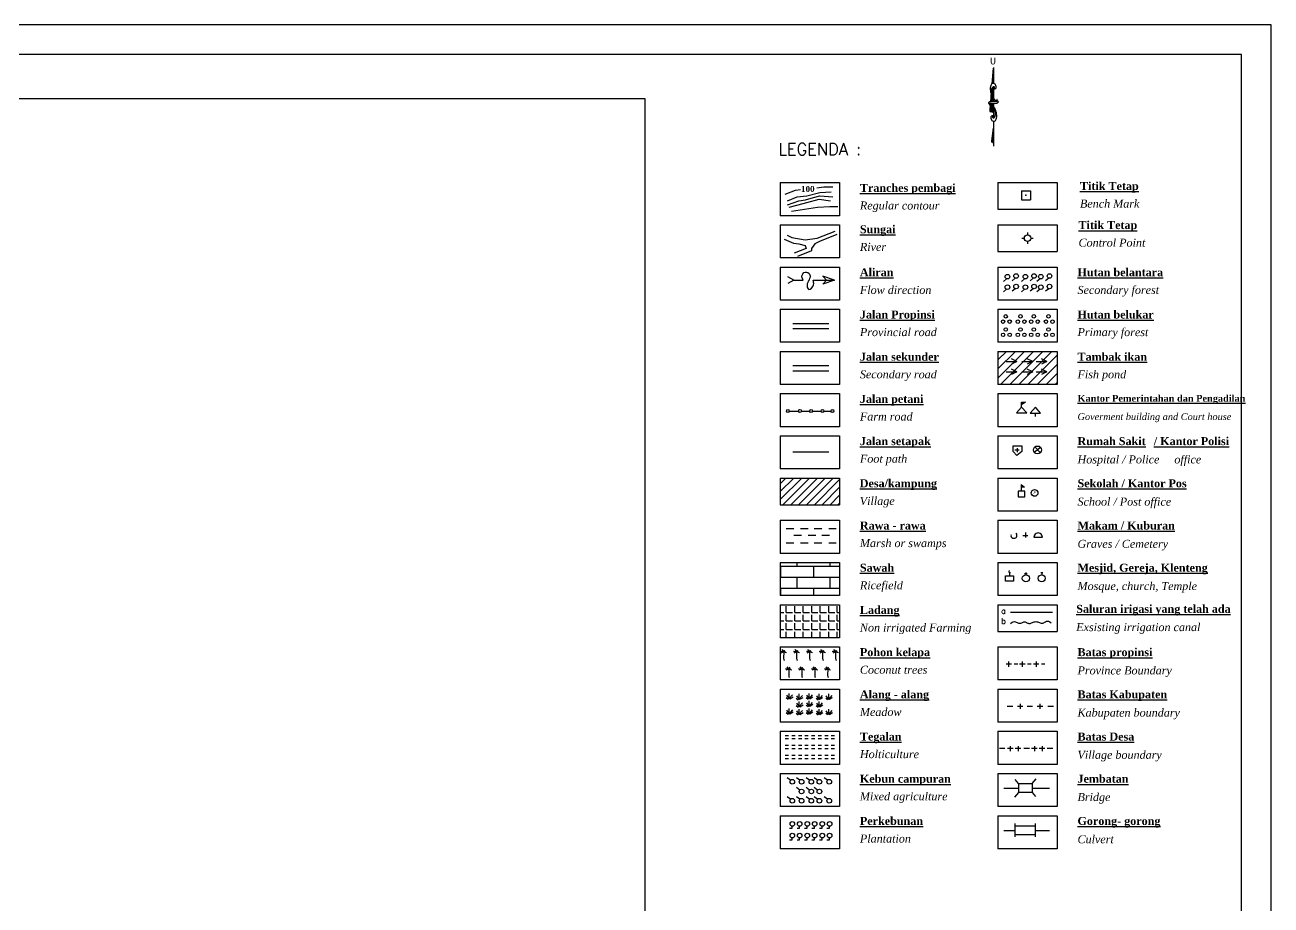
# Model space of a CAD drawing. Header units: metres. Extents: x 511708 to 512549, y 196282 to 196876.
# Drawn here: x 512128.1 to 512548.6, y 196579.3 to 196876.3 of the extents above; entities that cross this region are included whole.
import ezdxf
from ezdxf.enums import TextEntityAlignment as Align

# ---------------------------------------------------------------- set-up
doc = ezdxf.new("R2010")
doc.units = ezdxf.units.M
doc.header["$MEASUREMENT"] = 0
doc.header["$PDSIZE"] = 0.1
doc.linetypes.add('DASHDOT', pattern=[1, 0.5, -0.25, 0, -0.25])
doc.linetypes.add('DASHED2', pattern=[0.375, 0.25, -0.125])
doc.layers.get('0').update_dxf_attribs({"linetype": 'CONTINUOUS'})
doc.layers.add('KOP', color=7, linetype='CONTINUOUS')
doc.layers.add('legenda', color=7, linetype='CONTINUOUS')
doc.styles.get("Standard").update_dxf_attribs({"font": 'Simplex.shx'})

msp = doc.modelspace()

# ---------------------------------------------------------------- hatches: boundary and pattern name
at = {"layer": 'KOP', "linetype": 'Continuous'}
h = msp.add_hatch(dxfattribs=at)
h.set_pattern_fill('ANSI31', color=73, scale=15, style=0)
h.set_pattern_definition([(45, (561722.9077, 206376.7448), (-1.325825215, 1.325825215), [])])
h.paths.add_polyline_path([(512403.04, 196714.39), (512403.04, 196723.39), (512383.04, 196723.39), (512383.04, 196714.39)])
at = {"layer": 'legenda', "ltscale": 30}
h = msp.add_hatch(dxfattribs=at)
h.set_pattern_fill('LINE', color=2, scale=0.684642, angle=45, style=0)
h.set_pattern_definition([(45, (500553.5695, 182570.1588), (-1.5370659, 1.5370659), [])])
h.paths.add_polyline_path([(512456.46, 196766.12), (512456.46, 196754.96), (512476.46, 196754.96), (512476.46, 196766.12)])
for points in [[(512464.47, 196749.04), (512464.47, 196748.1), (512465.81, 196749.04)], [(512465.39, 196720.31), (512464.26, 196721.18), (512464.26, 196720.26)]]:
    msp.add_hatch(color=3, dxfattribs=at).paths.add_polyline_path(points)
h = msp.add_hatch(color=3, dxfattribs=at)
h.paths.add_polyline_path([(512385.07, 196746.02, 1), (512386.07, 196746.02, 1)])
h.paths.add_polyline_path([(512390.17, 196746.02, 1), (512389.17, 196746.02, 1)])
h.paths.add_polyline_path([(512393.91, 196746.02, 1), (512392.91, 196746.02, 1)])
h.paths.add_polyline_path([(512396.77, 196746.02, 1), (512397.77, 196746.02, 1)])
h.paths.add_polyline_path([(512400.13, 196746.02, 1), (512401.12, 196746.02, 1)])
h = msp.add_hatch(dxfattribs=at)
h.set_pattern_fill('AR-BRSTD', color=2, scale=0.054771, style=0)
h.set_pattern_definition([(0, (500480.145, 182357.0412), (0, 3.7103124), []), (90, (500480.145, 182357.041), (-5.564773, 3.7103124), [3.7103124, -3.7103124])])
h.paths.add_polyline_path([(512403.04, 196683.75), (512403.04, 196694.91), (512383.04, 196694.91), (512383.04, 196683.75)])
h = msp.add_hatch(dxfattribs=at)
h.set_pattern_fill('ANGLE', color=2, scale=0.410785, style=0)
h.set_pattern_definition([(0, (500480.145, 182357.1955), (0, 2.86933606), [2.08678986, -0.7825462]), (90, (500480.145, 182357.1955), (-2.86933606, 2e-16), [2.08678986, -0.7825462])])
h.paths.add_polyline_path([(512383.04, 196680.67), (512383.04, 196669.51), (512403.04, 196669.51), (512403.04, 196680.67)])

# ---------------------------------------------------------------- linework, layer by layer
at = {"color": 2}
for p, q in [((512384.69, 196636.57), (512385.8, 196636.57)), ((512384.69, 196635.46), (512385.8, 196635.46)), ((512386.91, 196636.57), (512388.02, 196636.57)), ((512386.91, 196635.46), (512388.02, 196635.46)), ((512389.13, 196636.57), (512390.24, 196636.57)), ((512389.13, 196635.46), (512390.24, 196635.46)), ((512391.36, 196636.57), (512392.47, 196636.57)), ((512391.36, 196635.46), (512392.47, 196635.46)), ((512393.58, 196636.57), (512394.69, 196636.57)), ((512393.58, 196635.46), (512394.69, 196635.46)), ((512395.8, 196636.57), (512396.91, 196636.57)), ((512395.8, 196635.46), (512396.91, 196635.46)), ((512398.02, 196636.57), (512399.13, 196636.57)), ((512398.02, 196635.46), (512399.13, 196635.46)), ((512400.25, 196636.57), (512401.36, 196636.57)), ((512400.25, 196635.46), (512401.36, 196635.46)), ((512384.69, 196633.23), (512385.8, 196633.23)), ((512384.69, 196632.12), (512385.8, 196632.12)), ((512386.91, 196633.23), (512388.02, 196633.23)), ((512386.91, 196632.12), (512388.02, 196632.12)), ((512389.13, 196633.23), (512390.24, 196633.23)), ((512389.13, 196632.12), (512390.24, 196632.12)), ((512391.36, 196633.23), (512392.47, 196633.23)), ((512391.36, 196632.12), (512392.47, 196632.12)), ((512393.58, 196633.23), (512394.69, 196633.23)), ((512393.58, 196632.12), (512394.69, 196632.12)), ((512395.8, 196633.23), (512396.91, 196633.23)), ((512395.8, 196632.12), (512396.91, 196632.12)), ((512398.02, 196633.23), (512399.13, 196633.23)), ((512398.02, 196632.12), (512399.13, 196632.12)), ((512400.25, 196633.23), (512401.36, 196633.23)), ((512400.25, 196632.12), (512401.36, 196632.12)), ((512384.69, 196629.9), (512385.8, 196629.9)), ((512384.69, 196628.79), (512385.8, 196628.79)), ((512386.91, 196629.9), (512388.02, 196629.9)), ((512386.91, 196628.79), (512388.02, 196628.79)), ((512389.13, 196629.9), (512390.24, 196629.9)), ((512389.13, 196628.79), (512390.24, 196628.79)), ((512391.36, 196629.9), (512392.47, 196629.9)), ((512391.36, 196628.79), (512392.47, 196628.79)), ((512393.58, 196629.9), (512394.69, 196629.9)), ((512393.58, 196628.79), (512394.69, 196628.79)), ((512395.8, 196629.9), (512396.91, 196629.9)), ((512395.8, 196628.79), (512396.91, 196628.79)), ((512398.02, 196629.9), (512399.13, 196629.9)), ((512398.02, 196628.79), (512399.13, 196628.79)), ((512400.25, 196629.9), (512401.36, 196629.9)), ((512400.25, 196628.79), (512401.36, 196628.79))]:
    msp.add_line(p, q, dxfattribs=at)
at = {"layer": 'KOP', "color": 3}
for p, q in [((512454.94, 196861.96), (512454.51, 196856.5)), ((512454.94, 196861.96), (512454.94, 196856.58)), ((512454.36, 196854.57), (512454.33, 196854.2)), ((512454.94, 196855.44), (512454.94, 196850.43)), ((512453.99, 196849.85), (512453.78, 196847.04)), ((512454.19, 196852.44), (512454.04, 196850.37)), ((512454.23, 196852.87), (512454.19, 196852.44)), ((512454.94, 196849.87), (512454.94, 196849.8)), ((512454.94, 196849.8), (512454.94, 196848.86)), ((512454.94, 196848.76), (512454.94, 196848.44)), ((512454.94, 196848.44), (512454.94, 196846.63)), ((512454.94, 196846.63), (512454.94, 196844.91)), ((512454.94, 196841.66), (512454.36, 196836.69)), ((512454.93, 196843.79), (512454.94, 196841.66)), ((512454.94, 196841.66), (512454.94, 196836.27)), ((512454.94, 196836.27), (512454.94, 196835.44))]:
    msp.add_line(p, q, dxfattribs=at)
at = {"layer": 'KOP', "color": 1}
for p, q in [((512454.92, 196856.57), (512454.92, 196861.69)), ((512454.6, 196856.52), (512454.6, 196857.7)), ((512454.66, 196856.53), (512454.66, 196858.37)), ((512454.71, 196856.54), (512454.71, 196859.03)), ((512454.76, 196856.55), (512454.76, 196859.7)), ((512454.81, 196856.56), (512454.81, 196860.36)), ((512454.86, 196856.57), (512454.86, 196861.03)), ((512454.35, 196853.78), (512454.35, 196853.92)), ((512454.4, 196853.33), (512454.4, 196854.61)), ((512454.45, 196853.06), (512454.45, 196854.8)), ((512454.5, 196852.86), (512454.5, 196854.96)), ((512454.55, 196856.51), (512454.55, 196857.03)), ((512454.55, 196852.71), (512454.55, 196855.05)), ((512454.6, 196852.57), (512454.6, 196855.14)), ((512454.66, 196852.43), (512454.66, 196855.22)), ((512454.71, 196852.29), (512454.71, 196855.28)), ((512454.76, 196852.15), (512454.76, 196855.32)), ((512454.81, 196852.04), (512454.81, 196855.35)), ((512454.86, 196851.92), (512454.86, 196855.39)), ((512454.92, 196851.8), (512454.92, 196855.42)), ((512453.93, 196847.05), (512453.93, 196849.04)), ((512453.98, 196847.06), (512453.98, 196849.71)), ((512454.03, 196847.06), (512454.03, 196849.85)), ((512454.09, 196850.39), (512454.09, 196851.03)), ((512454.09, 196847.06), (512454.09, 196849.85)), ((512454.14, 196850.39), (512454.14, 196851.7)), ((512454.14, 196847.06), (512454.14, 196849.86)), ((512454.19, 196850.4), (512454.19, 196852.38)), ((512454.19, 196847.05), (512454.19, 196849.86)), ((512454.24, 196850.4), (512454.24, 196852.83)), ((512454.24, 196847.04), (512454.24, 196849.86)), ((512454.29, 196850.4), (512454.29, 196852.7)), ((512454.29, 196847.04), (512454.29, 196849.87)), ((512454.35, 196850.4), (512454.35, 196852.57)), ((512454.35, 196847.03), (512454.35, 196849.87)), ((512454.4, 196850.4), (512454.4, 196852.43)), ((512454.4, 196847.01), (512454.4, 196849.87)), ((512454.45, 196850.41), (512454.45, 196852.34)), ((512454.45, 196846.99), (512454.45, 196849.88)), ((512454.5, 196850.41), (512454.5, 196852.26)), ((512454.5, 196846.98), (512454.5, 196849.88)), ((512454.55, 196850.41), (512454.55, 196852.17)), ((512454.55, 196846.95), (512454.55, 196849.88)), ((512454.6, 196850.41), (512454.6, 196852.09)), ((512454.6, 196846.92), (512454.6, 196849.88)), ((512454.66, 196850.41), (512454.66, 196852)), ((512454.66, 196846.89), (512454.66, 196849.88)), ((512454.71, 196850.42), (512454.71, 196851.91)), ((512454.71, 196846.85), (512454.71, 196849.88)), ((512454.76, 196850.42), (512454.76, 196851.84)), ((512454.76, 196849.05), (512454.76, 196849.88)), ((512454.76, 196846.81), (512454.76, 196849.04)), ((512454.81, 196850.42), (512454.81, 196851.77)), ((512454.81, 196849), (512454.81, 196849.88)), ((512454.81, 196846.77), (512454.81, 196848.96)), ((512454.86, 196850.42), (512454.86, 196851.7)), ((512454.86, 196848.94), (512454.86, 196849.87)), ((512454.86, 196846.71), (512454.86, 196848.88)), ((512454.92, 196850.42), (512454.92, 196851.64)), ((512454.92, 196848.88), (512454.92, 196849.87)), ((512454.92, 196846.65), (512454.92, 196848.8)), ((512453.78, 196847.05), (512453.78, 196847.05)), ((512453.83, 196847.05), (512453.83, 196847.71)), ((512453.88, 196847.05), (512453.88, 196848.38)), ((512454.81, 196836.58), (512454.81, 196840.6)), ((512454.86, 196836.51), (512454.86, 196841.04)), ((512454.92, 196836.4), (512454.92, 196841.48)), ((512454.4, 196836.7), (512454.4, 196837.04)), ((512454.45, 196836.71), (512454.45, 196837.49)), ((512454.5, 196836.71), (512454.5, 196837.93)), ((512454.55, 196836.71), (512454.55, 196838.38)), ((512454.6, 196836.7), (512454.6, 196838.82)), ((512454.66, 196836.68), (512454.66, 196839.26)), ((512454.71, 196836.66), (512454.71, 196839.71)), ((512454.76, 196836.62), (512454.76, 196840.15))]:
    msp.add_line(p, q, dxfattribs=at)
at = {"layer": 'KOP', "color": 73, "linetype": 'Continuous'}
for p, q in [((512456.46, 196823.08), (512456.46, 196814.08)), ((512456.46, 196823.08), (512476.46, 196823.08)), ((512476.46, 196823.08), (512476.46, 196814.08)), ((512456.46, 196814.08), (512476.46, 196814.08)), ((512456.46, 196808.84), (512456.46, 196799.84)), ((512456.46, 196808.84), (512476.46, 196808.84)), ((512476.46, 196808.84), (512476.46, 196799.84)), ((512464.52, 196804.34), (512465.38, 196804.34)), ((512466.46, 196806.25), (512466.46, 196805.42)), ((512466.46, 196803.26), (512466.46, 196802.4)), ((512467.54, 196804.34), (512468.37, 196804.34)), ((512456.46, 196799.84), (512476.46, 196799.84)), ((512383.04, 196723.39), (512383.04, 196714.39)), ((512383.04, 196723.39), (512403.04, 196723.39)), ((512403.04, 196723.39), (512403.04, 196714.39)), ((512383.04, 196714.39), (512403.04, 196714.39)), ((512456.46, 196680.67), (512456.46, 196671.67)), ((512456.46, 196680.67), (512476.46, 196680.67)), ((512476.46, 196680.67), (512476.46, 196671.67)), ((512460.71, 196678.18), (512474.93, 196678.18)), ((512456.46, 196671.67), (512476.46, 196671.67))]:
    msp.add_line(p, q, dxfattribs=at)
at = {"layer": 'KOP', "color": 3, "linetype": 'Continuous'}
msp.add_line((512383.04, 196808.84), (512403.04, 196808.84), dxfattribs=at)
at = {"layer": 'KOP', "color": 77, "linetype": 'Continuous'}
for p, q in [((512387.58, 196790.17), (512385.57, 196791.31)), ((512387.58, 196790.17), (512385.57, 196789.04)), ((512387.58, 196790.17), (512390.78, 196790.17)), ((512394.12, 196790.17), (512401.3, 196790.17))]:
    msp.add_line(p, q, dxfattribs=at)
at = {"layer": 'KOP', "color": 71}
msp.add_lwpolyline([(511707.64, 196282.3), (512548.64, 196282.3), (512548.64, 196876.3), (511707.64, 196876.3)], close=True, dxfattribs=at)
at = {"layer": 'KOP', "color": 76}
msp.add_lwpolyline([(511757.64, 196292.3), (512538.64, 196292.3), (512538.64, 196866.3), (511757.64, 196866.3)], close=True, dxfattribs=at)
at = {"layer": 'KOP', "color": 3}
for points in [[(512454.71, 196854.94, 0.077736), (512454.9, 196854.79, 0.07962), (512455.12, 196854.71, 0.096266), (512455.43, 196854.7, 0.100752), (512455.7, 196854.81, 0.224486), (512455.89, 196855.12, 0.11255), (512455.81, 196855.81, 0.100563), (512455.51, 196856.31, 0.134878), (512455.14, 196856.54, 0.132719), (512454.66, 196856.55, 0.155229), (512454.3, 196856.34, 0.101616), (512454.04, 196855.88, 0.067278), (512453.9, 196855.1, 0.034332), (512453.93, 196854.06, 0.050354), (512454.06, 196853.36, 0.032541), (512454.39, 196852.48, 0.044988), (512454.72, 196851.88, 0.025546), (512454.95, 196851.59, 0.017117), (512455.32, 196851.18, 0.06565), (512455.62, 196850.94, 0.042468), (512456.16, 196850.68)], [(512455.12, 196854.71, 0.076919), (512455.23, 196854.84, 0.080527), (512455.28, 196854.99, 0.088695), (512455.29, 196855.23, 0.141897), (512455.22, 196855.37, 0.152973), (512455.1, 196855.44, 0.126446), (512454.92, 196855.44, 0.120122), (512454.75, 196855.34, 0.080483), (512454.56, 196855.11, 0.067361), (512454.39, 196854.67, 0.059891), (512454.33, 196854.15, 0.028199), (512454.37, 196853.46, 0.039094), (512454.47, 196852.98, 0.016831), (512454.57, 196852.66, 0.008651), (512454.79, 196852.05, 0.03625), (512454.94, 196851.74, 0.021578), (512455.25, 196851.26)], [(512454.94, 196850.43, 0.004821), (512454.71, 196850.42, 0.00885), (512454.58, 196850.42, 0.005772), (512454.1, 196850.39, 0.010588), (512453.84, 196850.37, 0.071206), (512453.62, 196850.31, 0.064975), (512453.41, 196850.19, 0.103615), (512453.3, 196850.05, 0.157116), (512453.27, 196849.94, 0.084448), (512453.31, 196849.81, 0.119022), (512453.37, 196849.74), (512453.61, 196849.57), (512453.74, 196849.47)], [(512453.63, 196849.15, 0.155222), (512453.76, 196849.22, 0.230745), (512453.79, 196849.32, 0.039788), (512453.77, 196849.4, 0.040789), (512453.74, 196849.48, 0.05365), (512453.7, 196849.54, -0.067543), (512453.66, 196849.6, -0.159888), (512453.64, 196849.71, -0.204389), (512453.69, 196849.79, -0.067398), (512453.77, 196849.83, -0.052215), (512453.87, 196849.85, -0.013577), (512454.06, 196849.86, -0.005027), (512454.56, 196849.88, -0.010776), (512454.69, 196849.88, -0.005653), (512454.94, 196849.88)], [(512455.26, 196845.41, 0.077736), (512455.07, 196845.56, 0.07962), (512454.85, 196845.65, 0.096266), (512454.54, 196845.65, 0.100752), (512454.27, 196845.54, 0.224486), (512454.08, 196845.24, 0.11255), (512454.16, 196844.55, 0.100563), (512454.46, 196844.05, 0.134878), (512454.83, 196843.82, 0.132719), (512455.31, 196843.8, 0.155229), (512455.66, 196844.02, 0.101616), (512455.92, 196844.47, 0.067278), (512456.07, 196845.25, 0.034332), (512456.04, 196846.3, 0.050354), (512455.91, 196847, 0.032541), (512455.58, 196847.88, 0.044988), (512455.24, 196848.47, 0.025546), (512455.02, 196848.77, 0.017117), (512454.64, 196849.17, 0.06565), (512454.34, 196849.41, 0.042468), (512453.81, 196849.67)], [(512454.84, 196845.65, 0.076919), (512454.74, 196845.52, 0.080527), (512454.68, 196845.37, 0.088695), (512454.68, 196845.13, 0.141897), (512454.75, 196844.99, 0.152973), (512454.87, 196844.91, 0.126446), (512455.05, 196844.92, 0.120122), (512455.22, 196845.01, 0.080483), (512455.4, 196845.25, 0.067361), (512455.57, 196845.68, 0.059891), (512455.64, 196846.21, 0.028199), (512455.6, 196846.89, 0.039094), (512455.5, 196847.38, 0.016831), (512455.4, 196847.7, 0.008651), (512455.17, 196848.3, 0.03625), (512455.03, 196848.61, 0.021578), (512454.72, 196849.09)], [(512456.25, 196851.15, 0.155222), (512456.13, 196851.08, 0.230745), (512456.1, 196850.99, 0.039788), (512456.12, 196850.9, 0.040789), (512456.15, 196850.82, 0.05365), (512456.19, 196850.76, -0.067543), (512456.23, 196850.7, -0.159888), (512456.25, 196850.59, -0.204389), (512456.2, 196850.51, -0.067398), (512456.12, 196850.48, -0.052215), (512456.02, 196850.46, -0.013577), (512455.83, 196850.44, -0.005027), (512455.33, 196850.42, -0.010776), (512455.2, 196850.42, -0.005653), (512454.94, 196850.43)], [(512454.94, 196849.88, 0.004821), (512455.18, 196849.88, 0.00885), (512455.31, 196849.88, 0.005772), (512455.79, 196849.91, 0.010588), (512456.05, 196849.94, 0.071206), (512456.27, 196849.99, 0.064975), (512456.48, 196850.12, 0.103615), (512456.59, 196850.25, 0.157116), (512456.61, 196850.37, 0.084448), (512456.58, 196850.49, 0.119022), (512456.52, 196850.56), (512456.28, 196850.74), (512456.15, 196850.83)]]:
    msp.add_lwpolyline(points, format="xyb", dxfattribs=at)
at = {"layer": 'KOP', "color": 76, "linetype": 'Continuous'}
msp.add_lwpolyline([(511774.11, 196851.45), (512337.28, 196851.45), (512337.28, 196348.26), (511774.11, 196348.26)], close=True, dxfattribs=at)
msp.add_lwpolyline([(511774.11, 196851.45), (512337.28, 196851.45), (512337.28, 196348.26), (511774.11, 196348.26)], close=True, dxfattribs=at)
at = {"layer": 'KOP', "color": 73}
for points in [[(512464.41, 196820.32), (512467.41, 196820.32)], [(512464.41, 196820.32), (512464.41, 196817.32)], [(512467.41, 196820.32), (512467.41, 196817.32)], [(512464.41, 196817.32), (512467.41, 196817.32)]]:
    msp.add_lwpolyline(points, dxfattribs=at)
at = {"layer": 'KOP', "color": 77, "linetype": 'Continuous'}
for points in [[(512401.3, 196790.17), (512397.34, 196791.49), (512398.66, 196790.17)], [(512401.3, 196790.17), (512397.34, 196788.86), (512398.66, 196790.17)]]:
    msp.add_lwpolyline(points, dxfattribs=at)
at = {"layer": 'KOP', "color": 73, "linetype": 'Continuous'}
msp.add_lwpolyline([(512460.73, 196674.37), (512461.23, 196674.71), (512461.65, 196674.89), (512462.03, 196674.94), (512462.36, 196674.89), (512462.66, 196674.78), (512462.94, 196674.64), (512463.2, 196674.5), (512463.46, 196674.41), (512463.72, 196674.38), (512463.98, 196674.41), (512464.25, 196674.48), (512464.51, 196674.58), (512464.76, 196674.68), (512465.01, 196674.77), (512465.25, 196674.84), (512465.47, 196674.87), (512465.68, 196674.85), (512465.88, 196674.78), (512466.07, 196674.69), (512466.25, 196674.58), (512466.44, 196674.47), (512466.64, 196674.38), (512466.84, 196674.31), (512467.06, 196674.3), (512467.3, 196674.33), (512467.55, 196674.41), (512467.82, 196674.52), (512468.1, 196674.64), (512468.39, 196674.76), (512468.68, 196674.86), (512468.98, 196674.93), (512469.28, 196674.95), (512469.58, 196674.91), (512469.88, 196674.83), (512470.18, 196674.72), (512470.47, 196674.61), (512470.77, 196674.5), (512471.06, 196674.43), (512471.35, 196674.41), (512471.64, 196674.45), (512471.92, 196674.57), (512472.21, 196674.73), (512472.51, 196674.91), (512472.83, 196675.05), (512473.17, 196675.12), (512473.55, 196675.08), (512473.96, 196674.89), (512474.43, 196674.51)], dxfattribs=at)
msp.add_circle((512466.46, 196804.34), 1.08, dxfattribs=at)
at = {"layer": 'KOP', "color": 3, "extrusion": (0, 0, -1)}
msp.add_ellipse((512453.99, 196845.84), major_axis=(-0.87, 0.87), ratio=1, start_param=0.606245, end_param=1.655629, dxfattribs=at)
at = {"layer": 'KOP', "color": 3}
msp.add_ellipse((512454.49, 196836.27), major_axis=(0.312, 0.312), ratio=1, start_param=5.498858, end_param=7.386053, dxfattribs=at)
at = {"layer": 'KOP', "color": 77, "linetype": 'Continuous'}
msp.add_spline([(512390.78, 196790.17), (512390.33, 196791.31), (512391.37, 196792.92), (512393.01, 196791.99), (512392.07, 196788.36), (512392.66, 196787.07), (512394.24, 196788.65), (512394.12, 196790.17)], degree=3, dxfattribs=at)
at = {"layer": 'KOP', "color": 76}
msp.add_point((512465.91, 196818.82), dxfattribs=at)
at = {"layer": 'legenda', "color": 3, "ltscale": 30}
for p, q in [((512403.04, 196823.08), (512403.04, 196811.93)), ((512403.04, 196808.84), (512403.04, 196797.68)), ((512403.04, 196794.6), (512403.04, 196783.44)), ((512476.46, 196794.6), (512476.46, 196783.44)), ((512403.04, 196780.36), (512403.04, 196769.2)), ((512476.46, 196780.36), (512476.46, 196769.2)), ((512403.04, 196766.12), (512403.04, 196754.96)), ((512476.46, 196766.12), (512476.46, 196754.96)), ((512403.04, 196751.88), (512403.04, 196740.72)), ((512476.46, 196751.88), (512476.46, 196740.72)), ((512403.04, 196737.64), (512403.04, 196726.48)), ((512476.46, 196737.64), (512476.46, 196726.48)), ((512476.46, 196723.39), (512476.46, 196712.24)), ((512403.04, 196709.15), (512403.04, 196697.99)), ((512476.46, 196709.15), (512476.46, 196697.99)), ((512403.04, 196694.91), (512403.04, 196683.75)), ((512476.46, 196694.91), (512476.46, 196683.75)), ((512403.04, 196680.67), (512403.04, 196669.51)), ((512403.04, 196666.43), (512403.04, 196655.27)), ((512476.46, 196666.43), (512476.46, 196655.27)), ((512403.04, 196652.19), (512403.04, 196641.03)), ((512476.46, 196652.19), (512476.46, 196641.03)), ((512403.04, 196637.95), (512403.04, 196626.79)), ((512476.46, 196637.95), (512476.46, 196626.79)), ((512403.04, 196623.7), (512403.04, 196612.55)), ((512476.46, 196623.7), (512476.46, 196612.55)), ((512403.04, 196609.46), (512403.04, 196598.3)), ((512476.46, 196609.46), (512476.46, 196598.3))]:
    msp.add_line(p, q, dxfattribs=at)
for points in [[(512383.04, 196823.08), (512403.04, 196823.08)], [(512383.04, 196823.08), (512383.04, 196811.93)], [(512403.04, 196811.93), (512383.04, 196811.93)], [(512383.04, 196808.84), (512383.04, 196797.68)], [(512385.34, 196805.35), (512386.93, 196804.56), (512391.44, 196803.76), (512395.43, 196804.29), (512401.53, 196806.68)], [(512384.28, 196804.03), (512387.46, 196802.7), (512389.32, 196802.44), (512391.44, 196801.91), (512391.71, 196800.85), (512387.73, 196799.26)], [(512402.06, 196805.62), (512396.22, 196803.23), (512394.63, 196802.44), (512393.57, 196800.85), (512393.57, 196800.05), (512388.79, 196798.2)], [(512403.04, 196797.68), (512383.04, 196797.68)], [(512383.04, 196794.6), (512403.04, 196794.6)], [(512383.04, 196794.6), (512383.04, 196783.44)], [(512456.46, 196794.6), (512476.46, 196794.6)], [(512456.46, 196794.6), (512456.46, 196783.44)], [(512403.04, 196783.44), (512383.04, 196783.44)], [(512476.46, 196783.44), (512456.46, 196783.44)], [(512383.04, 196780.36), (512403.04, 196780.36)], [(512383.04, 196780.36), (512383.04, 196769.2)], [(512456.46, 196780.36), (512476.46, 196780.36)], [(512456.46, 196780.36), (512456.46, 196769.2)], [(512403.04, 196769.2), (512383.04, 196769.2)], [(512476.46, 196769.2), (512456.46, 196769.2)], [(512383.04, 196766.12), (512403.04, 196766.12)], [(512383.04, 196766.12), (512383.04, 196754.96)], [(512456.46, 196766.12), (512476.46, 196766.12)], [(512456.46, 196766.12), (512456.46, 196754.96)], [(512403.04, 196754.96), (512383.04, 196754.96)], [(512476.46, 196754.96), (512456.46, 196754.96)], [(512383.04, 196751.88), (512403.04, 196751.88)], [(512383.04, 196751.88), (512383.04, 196740.72)], [(512456.46, 196751.88), (512476.46, 196751.88)], [(512456.46, 196751.88), (512456.46, 196740.72)], [(512464.47, 196747.31), (512464.47, 196749.04), (512465.81, 196749.04), (512464.47, 196748.1)], [(512386.07, 196746.02), (512389.17, 196746.02)], [(512390.17, 196746.02), (512392.91, 196746.02)], [(512393.91, 196746.02), (512396.77, 196746.02)], [(512397.77, 196746.02), (512400.13, 196746.02)], [(512464.47, 196747.31), (512462.74, 196745.39), (512466.2, 196745.39), (512464.47, 196747.31)], [(512469.11, 196747.26), (512467.38, 196745.34), (512470.84, 196745.34), (512469.11, 196747.26)], [(512469.03, 196745.34), (512469.03, 196744.15)], [(512403.04, 196740.72), (512383.04, 196740.72)], [(512476.46, 196740.72), (512456.46, 196740.72)], [(512383.04, 196737.64), (512403.04, 196737.64)], [(512383.04, 196737.64), (512383.04, 196726.48)], [(512456.46, 196737.64), (512476.46, 196737.64)], [(512456.46, 196737.64), (512456.46, 196726.48)], [(512462.21, 196732.87), (512463.64, 196732.87)], [(512462.92, 196733.43), (512462.92, 196732.08)], [(512470.85, 196733.72), (512468.73, 196732.07)], [(512468.97, 196733.92), (512470.79, 196731.95)], [(512403.04, 196726.48), (512383.04, 196726.48)], [(512476.46, 196726.48), (512456.46, 196726.48)], [(512456.46, 196723.39), (512476.46, 196723.39)], [(512456.46, 196723.39), (512456.46, 196712.24)], [(512464.26, 196721.18), (512464.26, 196718.97)], [(512464.26, 196721.18), (512465.39, 196720.31), (512464.26, 196720.26)], [(512476.46, 196712.24), (512456.46, 196712.24)], [(512383.04, 196709.15), (512403.04, 196709.15)], [(512383.04, 196709.15), (512383.04, 196697.99)], [(512456.46, 196709.15), (512476.46, 196709.15)], [(512456.46, 196709.15), (512456.46, 196697.99)], [(512464.86, 196704.03), (512466.6, 196704.03)], [(512465.74, 196705.03), (512465.74, 196703.28)], [(512468.63, 196703.45), (512471.47, 196703.45)], [(512403.04, 196697.99), (512383.04, 196697.99)], [(512476.46, 196697.99), (512456.46, 196697.99)], [(512383.04, 196694.91), (512403.04, 196694.91)], [(512383.04, 196694.91), (512383.04, 196683.75)], [(512456.46, 196694.91), (512476.46, 196694.91)], [(512456.46, 196694.91), (512456.46, 196683.75)], [(512460.38, 196691.49), (512460.38, 196690.35)], [(512465.47, 196691.18), (512466.3, 196691.18)], [(512465.9, 196691.49), (512465.9, 196690.74)], [(512470.93, 196691.5), (512471.59, 196691.5)], [(512471.26, 196691.5), (512471.26, 196690.74)], [(512403.04, 196683.75), (512383.04, 196683.75)], [(512383.04, 196680.67), (512403.04, 196680.67)], [(512383.04, 196680.67), (512383.04, 196669.51)], [(512476.46, 196683.75), (512456.46, 196683.75)], [(512403.04, 196669.51), (512383.04, 196669.51)], [(512383.04, 196666.43), (512403.04, 196666.43)], [(512383.04, 196666.43), (512383.04, 196655.27)], [(512456.46, 196666.43), (512476.46, 196666.43)], [(512456.46, 196666.43), (512456.46, 196655.27)], [(512403.04, 196655.27), (512383.04, 196655.27)], [(512476.46, 196655.27), (512456.46, 196655.27)], [(512383.04, 196652.19), (512403.04, 196652.19)], [(512383.04, 196652.19), (512383.04, 196641.03)], [(512456.46, 196652.19), (512476.46, 196652.19)], [(512456.46, 196652.19), (512456.46, 196641.03)], [(512463.96, 196647.22), (512463.96, 196645.47)], [(512470.61, 196647.22), (512470.61, 196645.47)], [(512459.63, 196646.44), (512461.51, 196646.44)], [(512463.03, 196646.44), (512464.78, 196646.44)], [(512463.18, 196646.44), (512464.92, 196646.44)], [(512466.29, 196646.44), (512468.17, 196646.44)], [(512469.69, 196646.44), (512471.43, 196646.44)], [(512469.83, 196646.44), (512471.58, 196646.44)], [(512473.34, 196646.44), (512475.22, 196646.44)], [(512403.04, 196641.03), (512383.04, 196641.03)], [(512476.46, 196641.03), (512456.46, 196641.03)], [(512383.04, 196637.95), (512403.04, 196637.95)], [(512383.04, 196637.95), (512383.04, 196626.79)], [(512456.46, 196637.95), (512476.46, 196637.95)], [(512456.46, 196637.95), (512456.46, 196626.79)], [(512403.04, 196626.79), (512383.04, 196626.79)], [(512476.46, 196626.79), (512456.46, 196626.79)], [(512383.04, 196623.7), (512403.04, 196623.7)], [(512383.04, 196623.7), (512383.04, 196612.55)], [(512456.46, 196623.7), (512476.46, 196623.7)], [(512456.46, 196623.7), (512456.46, 196612.55)], [(512463.43, 196620.32), (512462.26, 196621.68)], [(512467.99, 196620.32), (512469.35, 196621.87)], [(512463.43, 196620.32), (512467.99, 196620.32)], [(512463.43, 196620.32), (512463.43, 196617.26)], [(512467.99, 196620.32), (512467.99, 196617.26)], [(512463.43, 196617.26), (512462.07, 196615.7)], [(512467.99, 196617.26), (512463.43, 196617.26)], [(512467.99, 196617.26), (512469.16, 196615.9)], [(512403.04, 196612.55), (512383.04, 196612.55)], [(512383.04, 196609.46), (512403.04, 196609.46)], [(512383.04, 196609.46), (512383.04, 196598.3)], [(512476.46, 196612.55), (512456.46, 196612.55)], [(512456.46, 196609.46), (512476.46, 196609.46)], [(512456.46, 196609.46), (512456.46, 196598.3)], [(512462.19, 196606.81), (512462.19, 196602.32)], [(512462.19, 196606.08), (512469.08, 196606.08)], [(512469.08, 196606.81), (512469.08, 196602.32)], [(512469.08, 196603.01), (512462.19, 196603.01)], [(512403.04, 196598.3), (512383.04, 196598.3)], [(512476.46, 196598.3), (512456.46, 196598.3)]]:
    msp.add_lwpolyline(points, dxfattribs=at)
at = {"layer": 'legenda', "color": 2, "lineweight": 30, "ltscale": 30}
for points in [[(512384.64, 196819.16), (512388.2, 196820.53), (512389.84, 196820.8)], [(512395.31, 196821.35), (512397.77, 196821.62), (512400.78, 196821.62)], [(512386.83, 196813.42), (512395.59, 196814.79), (512399.69, 196815.06), (512402.43, 196815.06)]]:
    msp.add_lwpolyline(points, dxfattribs=at)
at = {"layer": 'legenda', "color": 2, "ltscale": 30}
for points in [[(512385.46, 196816.97), (512388.75, 196818.34), (512392.03, 196818.61), (512396.41, 196819.71), (512400.24, 196819.98)], [(512385.46, 196815.61), (512389.29, 196816.97), (512391.48, 196817.25), (512394.22, 196818.07), (512396.41, 196818.61), (512400.78, 196818.34)], [(512386.01, 196814.79), (512389.02, 196815.61), (512392.03, 196816.43), (512396.13, 196817.52), (512399.96, 196816.97)], [(512459.41, 196790.64), (512458.38, 196789.74)], [(512462.33, 196790.85), (512461.3, 196789.95)], [(512465.46, 196790.64), (512464.43, 196789.74)], [(512468.38, 196790.85), (512467.36, 196789.95)], [(512470.68, 196790.64), (512469.65, 196789.74)], [(512473.6, 196790.85), (512472.57, 196789.95)], [(512459.41, 196787.09), (512458.38, 196786.2)], [(512462.33, 196787.3), (512461.3, 196786.41)], [(512465.46, 196787.09), (512464.43, 196786.2)], [(512468.38, 196787.3), (512467.36, 196786.41)], [(512470.68, 196787.09), (512469.65, 196786.2)], [(512473.6, 196787.3), (512472.57, 196786.41)], [(512459.21, 196762.72), (512462.89, 196762.72)], [(512462.89, 196762.72), (512461.05, 196763.64)], [(512462.89, 196762.72), (512461.05, 196761.8)], [(512464.54, 196762.72), (512468.21, 196762.72)], [(512468.21, 196762.72), (512466.38, 196763.64)], [(512468.21, 196762.72), (512466.38, 196761.8)], [(512469.32, 196762.72), (512472.99, 196762.72)], [(512472.99, 196762.72), (512471.15, 196763.64)], [(512472.99, 196762.72), (512471.15, 196761.8)], [(512459.21, 196759.23), (512462.89, 196759.23)], [(512462.89, 196759.23), (512461.05, 196760.15)], [(512462.89, 196759.23), (512461.05, 196758.32)], [(512464.54, 196759.23), (512468.21, 196759.23)], [(512468.21, 196759.23), (512466.38, 196760.15)], [(512468.21, 196759.23), (512466.38, 196758.32)], [(512469.32, 196759.23), (512472.99, 196759.23)], [(512472.99, 196759.23), (512471.15, 196760.15)], [(512472.99, 196759.23), (512471.15, 196758.32)], [(512384.99, 196706.38), (512387.56, 196706.38)], [(512389.87, 196706.38), (512392.43, 196706.38)], [(512394.49, 196706.38), (512397.05, 196706.38)], [(512399.36, 196706.38), (512401.93, 196706.38)], [(512384.99, 196701.51), (512387.56, 196701.51)], [(512387.56, 196704.08), (512390.13, 196704.08)], [(512389.87, 196701.51), (512392.43, 196701.51)], [(512392.43, 196704.08), (512395, 196704.08)], [(512394.49, 196701.51), (512397.05, 196701.51)], [(512397.05, 196704.08), (512399.62, 196704.08)], [(512399.36, 196701.51), (512401.93, 196701.51)], [(512385.04, 196649.33), (512385.68, 196648.8)], [(512385.12, 196650.12), (512385.97, 196648.85)], [(512385.95, 196650.73), (512385.95, 196649.14)], [(512387.12, 196650.22), (512385.95, 196648.85)], [(512386.27, 196648.93), (512387.33, 196649.57)], [(512388.42, 196649.14), (512389.06, 196648.61)], [(512388.5, 196649.93), (512389.35, 196648.66)], [(512388.5, 196647.41), (512389.35, 196646.14)], [(512389.33, 196650.54), (512389.33, 196648.95)], [(512390.5, 196650.03), (512389.33, 196648.66)], [(512389.33, 196648.02), (512389.33, 196646.43)], [(512390.5, 196647.51), (512389.33, 196646.14)], [(512389.65, 196648.74), (512390.71, 196649.38)], [(512389.65, 196646.22), (512390.71, 196646.86)], [(512391.75, 196649.33), (512392.39, 196648.8)], [(512391.83, 196650.12), (512392.68, 196648.85)], [(512391.83, 196647.6), (512392.68, 196646.33)], [(512392.66, 196650.73), (512392.66, 196649.14)], [(512393.83, 196650.22), (512392.66, 196648.85)], [(512392.66, 196648.21), (512392.66, 196646.62)], [(512393.83, 196647.71), (512392.66, 196646.33)], [(512392.98, 196648.93), (512394.04, 196649.57)], [(512392.98, 196646.41), (512394.04, 196647.05)], [(512395.13, 196649.14), (512395.77, 196648.61)], [(512395.21, 196649.93), (512396.06, 196648.66)], [(512395.21, 196647.41), (512396.06, 196646.14)], [(512396.04, 196650.54), (512396.04, 196648.95)], [(512397.21, 196650.03), (512396.04, 196648.66)], [(512396.04, 196648.02), (512396.04, 196646.43)], [(512397.21, 196647.51), (512396.04, 196646.14)], [(512396.36, 196648.74), (512397.42, 196649.38)], [(512396.36, 196646.22), (512397.42, 196646.86)], [(512398.37, 196649.14), (512399.01, 196648.61)], [(512398.45, 196649.93), (512399.29, 196648.66)], [(512399.28, 196650.54), (512399.28, 196648.95)], [(512400.45, 196650.03), (512399.28, 196648.66)], [(512399.6, 196648.74), (512400.66, 196649.38)], [(512385.04, 196644.25), (512385.68, 196643.72)], [(512385.12, 196645.03), (512385.97, 196643.76)], [(512385.95, 196645.64), (512385.95, 196644.06)], [(512387.12, 196645.14), (512385.95, 196643.76)], [(512386.27, 196643.85), (512387.33, 196644.48)], [(512388.42, 196646.62), (512389.06, 196646.1)], [(512388.42, 196644.06), (512389.06, 196643.53)], [(512388.5, 196644.84), (512389.35, 196643.57)], [(512389.33, 196645.45), (512389.33, 196643.87)], [(512390.5, 196644.95), (512389.33, 196643.57)], [(512389.65, 196643.66), (512390.71, 196644.29)], [(512391.75, 196646.81), (512392.39, 196646.29)], [(512391.75, 196644.25), (512392.39, 196643.72)], [(512391.83, 196645.03), (512392.68, 196643.76)], [(512392.66, 196645.64), (512392.66, 196644.06)], [(512393.83, 196645.14), (512392.66, 196643.76)], [(512392.98, 196643.85), (512394.04, 196644.48)], [(512395.13, 196646.62), (512395.77, 196646.1)], [(512395.13, 196644.06), (512395.77, 196643.53)], [(512395.21, 196644.84), (512396.06, 196643.57)], [(512396.04, 196645.45), (512396.04, 196643.87)], [(512397.21, 196644.95), (512396.04, 196643.57)], [(512396.36, 196643.66), (512397.42, 196644.29)], [(512398.37, 196644.06), (512399.01, 196643.53)], [(512398.45, 196644.84), (512399.29, 196643.57)], [(512399.28, 196645.45), (512399.28, 196643.87)], [(512400.45, 196644.95), (512399.28, 196643.57)], [(512399.6, 196643.66), (512400.66, 196644.29)], [(512456.96, 196632.2), (512458.84, 196632.2)], [(512459.73, 196632.2), (512461.47, 196632.2)], [(512459.87, 196632.2), (512461.62, 196632.2)], [(512460.65, 196632.97), (512460.65, 196631.23)], [(512462.32, 196632.2), (512464.07, 196632.2)], [(512462.47, 196632.2), (512464.22, 196632.2)], [(512463.25, 196632.97), (512463.25, 196631.23)], [(512465.23, 196632.2), (512467.1, 196632.2)], [(512467.83, 196632.2), (512469.58, 196632.2)], [(512467.98, 196632.2), (512469.72, 196632.2)], [(512468.76, 196632.97), (512468.76, 196631.23)], [(512470.43, 196632.2), (512472.18, 196632.2)], [(512470.58, 196632.2), (512472.32, 196632.2)], [(512471.35, 196632.97), (512471.35, 196631.23)], [(512473.12, 196632.2), (512475, 196632.2)], [(512386.49, 196621.42), (512385.34, 196622.28)], [(512389.61, 196621.42), (512388.45, 196622.28)], [(512392.91, 196621.42), (512391.76, 196622.28)], [(512395.63, 196621.42), (512394.48, 196622.28)], [(512398.94, 196621.42), (512397.79, 196622.28)], [(512389.61, 196618.11), (512388.45, 196618.98)], [(512392.91, 196618.11), (512391.76, 196618.98)], [(512395.63, 196618.11), (512394.48, 196618.98)], [(512386.49, 196615.01), (512385.34, 196615.87)], [(512389.61, 196615.01), (512388.45, 196615.87)], [(512392.91, 196615.01), (512391.76, 196615.87)], [(512395.63, 196615.01), (512394.48, 196615.87)], [(512398.94, 196615.01), (512397.79, 196615.87)], [(512386.97, 196605.91), (512386.97, 196605.17), (512386.19, 196605.17)], [(512389.45, 196605.91), (512389.45, 196605.17), (512388.68, 196605.17)], [(512392.02, 196605.91), (512392.02, 196605.17), (512391.24, 196605.17)], [(512394.5, 196605.91), (512394.5, 196605.17), (512393.72, 196605.17)], [(512397.06, 196605.91), (512397.06, 196605.17), (512396.29, 196605.17)], [(512399.55, 196605.91), (512399.55, 196605.17), (512398.77, 196605.17)], [(512386.97, 196601.98), (512386.97, 196601.24), (512386.19, 196601.24)], [(512389.45, 196601.98), (512389.45, 196601.24), (512388.68, 196601.24)], [(512392.02, 196601.98), (512392.02, 196601.24), (512391.24, 196601.24)], [(512394.5, 196601.98), (512394.5, 196601.24), (512393.72, 196601.24)], [(512397.06, 196601.98), (512397.06, 196601.24), (512396.29, 196601.24)], [(512399.55, 196601.98), (512399.55, 196601.24), (512398.77, 196601.24)]]:
    msp.add_lwpolyline(points, dxfattribs=at)
at = {"layer": 'legenda', "color": 5, "ltscale": 30}
for points in [[(512387.26, 196775.6), (512399.43, 196775.6)], [(512387.26, 196773.82), (512399.43, 196773.82)]]:
    msp.add_lwpolyline(points, dxfattribs=at)
at = {"layer": 'legenda', "color": 3, "linetype": 'DASHDOT', "ltscale": 30}
for points in [[(512387.26, 196761.36), (512399.43, 196761.36)], [(512387.26, 196759.58), (512399.43, 196759.58)], [(512387.26, 196732.19), (512399.43, 196732.19)]]:
    msp.add_lwpolyline(points, dxfattribs=at)
at = {"layer": 'legenda', "color": 3, "ltscale": 30}
for points in [[(512461.56, 196734.22), (512464.49, 196734.22), (512464.49, 196732.36), (512462.89, 196731.03), (512461.56, 196732.36), (512461.56, 196734.22)], [(512465.49, 196718.97), (512463.32, 196718.97), (512463.32, 196717.07), (512465.49, 196717.07)], [(512458.97, 196690.35), (512461.74, 196690.35), (512461.74, 196688.57), (512458.97, 196688.57)]]:
    msp.add_lwpolyline(points, close=True, dxfattribs=at)
at = {"layer": 'legenda', "color": 2}
for points in [[(512384.17, 196664.74), (512383.06, 196664.87)], [(512384.17, 196664.74), (512383.19, 196664.35)], [(512384.17, 196664.74), (512383.62, 196665.49)], [(512384.17, 196664.74), (512384.14, 196662.62), (512384.2, 196662.1), (512384.43, 196661.84)], [(512384.17, 196664.74), (512384.46, 196665.46)], [(512384.17, 196664.74), (512384.82, 196664.93)], [(512384.17, 196664.74), (512385.15, 196664.51)], [(512388.55, 196664.74), (512387.44, 196664.87)], [(512388.55, 196664.74), (512387.57, 196664.35)], [(512388.55, 196664.74), (512388, 196665.49)], [(512388.55, 196664.74), (512388.52, 196662.62), (512388.58, 196662.1), (512388.81, 196661.84)], [(512388.55, 196664.74), (512388.84, 196665.46)], [(512388.55, 196664.74), (512389.2, 196664.93)], [(512388.55, 196664.74), (512389.53, 196664.51)], [(512392.93, 196664.74), (512391.82, 196664.87)], [(512392.93, 196664.74), (512391.95, 196664.35)], [(512392.93, 196664.74), (512392.37, 196665.49)], [(512392.93, 196664.74), (512392.9, 196662.62), (512392.96, 196662.1), (512393.19, 196661.84)], [(512392.93, 196664.74), (512393.22, 196665.46)], [(512392.93, 196664.74), (512393.58, 196664.93)], [(512392.93, 196664.74), (512393.91, 196664.51)], [(512397.31, 196664.74), (512396.2, 196664.87)], [(512397.31, 196664.74), (512396.33, 196664.35)], [(512397.31, 196664.74), (512396.75, 196665.49)], [(512397.31, 196664.74), (512397.27, 196662.62), (512397.34, 196662.1), (512397.57, 196661.84)], [(512397.31, 196664.74), (512397.6, 196665.46)], [(512397.31, 196664.74), (512397.96, 196664.93)], [(512397.31, 196664.74), (512398.28, 196664.51)], [(512401.69, 196664.74), (512400.58, 196664.87)], [(512401.69, 196664.74), (512400.71, 196664.35)], [(512401.69, 196664.74), (512401.13, 196665.49)], [(512401.69, 196664.74), (512401.65, 196662.62), (512401.72, 196662.1), (512401.95, 196661.84)], [(512401.69, 196664.74), (512401.98, 196665.46)], [(512401.69, 196664.74), (512402.34, 196664.93)], [(512401.69, 196664.74), (512402.66, 196664.51)], [(512385.9, 196658.94), (512385.35, 196659.69)], [(512385.9, 196658.94), (512386.2, 196659.66)], [(512390.28, 196658.94), (512389.73, 196659.69)], [(512390.28, 196658.94), (512390.57, 196659.66)], [(512394.66, 196658.94), (512394.11, 196659.69)], [(512394.66, 196658.94), (512394.95, 196659.66)], [(512399.04, 196658.94), (512398.48, 196659.69)], [(512399.04, 196658.94), (512399.33, 196659.66)], [(512385.9, 196658.94), (512384.79, 196659.07)], [(512385.9, 196658.94), (512384.92, 196658.55)], [(512385.9, 196658.94), (512385.87, 196656.83), (512385.93, 196656.31), (512386.16, 196656.05)], [(512385.9, 196658.94), (512386.55, 196659.14)], [(512385.9, 196658.94), (512386.88, 196658.71)], [(512390.28, 196658.94), (512389.17, 196659.07)], [(512390.28, 196658.94), (512389.3, 196658.55)], [(512390.28, 196658.94), (512390.25, 196656.83), (512390.31, 196656.31), (512390.54, 196656.05)], [(512390.28, 196658.94), (512390.93, 196659.14)], [(512390.28, 196658.94), (512391.26, 196658.71)], [(512394.66, 196658.94), (512393.55, 196659.07)], [(512394.66, 196658.94), (512393.68, 196658.55)], [(512394.66, 196658.94), (512394.63, 196656.83), (512394.69, 196656.31), (512394.92, 196656.05)], [(512394.66, 196658.94), (512395.31, 196659.14)], [(512394.66, 196658.94), (512395.64, 196658.71)], [(512399.04, 196658.94), (512397.93, 196659.07)], [(512399.04, 196658.94), (512398.06, 196658.55)], [(512399.04, 196658.94), (512399.01, 196656.83), (512399.07, 196656.31), (512399.3, 196656.05)], [(512399.04, 196658.94), (512399.69, 196659.14)], [(512399.04, 196658.94), (512400.02, 196658.71)]]:
    msp.add_lwpolyline(points, dxfattribs=at)
at = {"layer": 'legenda', "color": 5, "lineweight": -3, "ltscale": 30}
for points in [[(512459.25, 196660.68), (512460.99, 196660.68)], [(512460.03, 196661.46), (512460.03, 196659.71)], [(512461.99, 196660.68), (512463.15, 196660.68)], [(512463.76, 196660.68), (512465.5, 196660.68)], [(512463.9, 196660.68), (512465.65, 196660.68)], [(512464.68, 196661.46), (512464.68, 196659.71)], [(512466.5, 196660.68), (512467.67, 196660.68)], [(512468.42, 196660.68), (512470.16, 196660.68)], [(512468.56, 196660.68), (512470.31, 196660.68)], [(512469.34, 196661.46), (512469.34, 196659.71)], [(512471.17, 196660.68), (512472.33, 196660.68)]]:
    msp.add_lwpolyline(points, dxfattribs=at)
at = {"layer": 'legenda', "color": 3, "linetype": 'DASHED2', "ltscale": 30}
for points in [[(512458.49, 196618.75), (512463.43, 196618.75)], [(512467.99, 196618.75), (512473.9, 196618.75)], [(512458.49, 196604.51), (512462.19, 196604.51)], [(512469.08, 196604.51), (512473.9, 196604.51)]]:
    msp.add_lwpolyline(points, dxfattribs=at)
at = {"layer": 'legenda', "color": 2, "ltscale": 30}
for centre, radius in [((512459.68, 196791.36), 0.777), ((512462.6, 196791.57), 0.777), ((512465.73, 196791.36), 0.777), ((512468.66, 196791.57), 0.777), ((512470.95, 196791.36), 0.777), ((512473.88, 196791.57), 0.777), ((512459.68, 196787.82), 0.777), ((512462.6, 196788.03), 0.777), ((512465.73, 196787.82), 0.777), ((512468.66, 196788.03), 0.777), ((512470.95, 196787.82), 0.777), ((512473.88, 196788.03), 0.777), ((512459.1, 196777.95), 0.583), ((512464.07, 196777.95), 0.583), ((512468.57, 196777.95), 0.583), ((512473.54, 196777.95), 0.583), ((512458.21, 196776.18), 0.583), ((512459.1, 196773.51), 0.583), ((512460.43, 196776.18), 0.583), ((512463.18, 196776.18), 0.583), ((512464.07, 196773.51), 0.583), ((512465.4, 196776.18), 0.583), ((512467.68, 196776.18), 0.583), ((512468.57, 196773.51), 0.583), ((512469.9, 196776.18), 0.583), ((512472.65, 196776.18), 0.583), ((512473.54, 196773.51), 0.583), ((512474.87, 196776.18), 0.583), ((512458.21, 196771.73), 0.583), ((512460.43, 196771.73), 0.583), ((512463.18, 196771.73), 0.583), ((512465.4, 196771.73), 0.583), ((512467.68, 196771.73), 0.583), ((512469.9, 196771.73), 0.583), ((512472.65, 196771.73), 0.583), ((512474.87, 196771.73), 0.583), ((512387.09, 196620.92), 0.777), ((512390.2, 196620.92), 0.777), ((512393.51, 196620.92), 0.777), ((512396.23, 196620.92), 0.777), ((512399.54, 196620.92), 0.777), ((512390.2, 196617.62), 0.777), ((512393.51, 196617.62), 0.777), ((512396.23, 196617.62), 0.777), ((512387.09, 196614.51), 0.777), ((512390.2, 196614.51), 0.777), ((512393.51, 196614.51), 0.777), ((512396.23, 196614.51), 0.777), ((512399.54, 196614.51), 0.777), ((512387.09, 196606.68), 0.777), ((512389.57, 196606.68), 0.777), ((512392.14, 196606.68), 0.777), ((512394.62, 196606.68), 0.777), ((512397.19, 196606.68), 0.777), ((512399.67, 196606.68), 0.777), ((512387.09, 196602.74), 0.777), ((512389.57, 196602.74), 0.777), ((512392.14, 196602.74), 0.777), ((512394.62, 196602.74), 0.777), ((512397.19, 196602.74), 0.777), ((512399.67, 196602.74), 0.777)]:
    msp.add_circle(centre, radius, dxfattribs=at)
at = {"layer": 'legenda', "color": 3, "ltscale": 30}
for centre, radius in [((512385.57, 196746.02), 0.499), ((512389.67, 196746.02), 0.499), ((512393.41, 196746.02), 0.499), ((512397.27, 196746.02), 0.499), ((512400.62, 196746.02), 0.499), ((512469.81, 196732.87), 1.34), ((512468.85, 196718.36), 1.12), ((512465.89, 196689.56), 1.19), ((512471.24, 196689.56), 1.19)]:
    msp.add_circle(centre, radius, dxfattribs=at)
for centre, radius, start, end in [((512461.88, 196704.09), 1.02, 169.3287, 42.5181), ((512470.05, 196703.47), 1.42, 358.9355, 181.0645), ((512460.49, 196691.81), 0.368, 105.9343, 318.0068)]:
    msp.add_arc(centre, radius, start, end, dxfattribs=at)

# ---------------------------------------------------------------- texts
at = {"layer": 'KOP', "color": 75, "linetype": 'Continuous'}
msp.add_text('U', height=2.1, dxfattribs=at).set_placement((512454.81, 196863.11), align=Align.CENTER)
msp.add_text('LEGENDA :', height=4, dxfattribs=at).set_placement((512382.36, 196832.36))
at = {"layer": 'KOP', "color": 72, "linetype": 'Continuous'}
for s, p in [('a', (512457.51, 196677.58)), ('b', (512457.51, 196674.15))]:
    msp.add_text(s, height=2, dxfattribs=at).set_placement(p)
at = {"layer": 'legenda', "color": 3, "ltscale": 30, "attachment_point": 1}
for s, insert, char_height, width in [('{\\fTimes New Roman|b1|i0|c0|p18;\\LTitik Tetap}', (512484.15, 196823.29), 2.7, 40), ('{\\fTimes New Roman|b1|i0|c0|p18;\\LTranches pembagi}', (512409.89, 196822.66), 2.7, 40), ('{\\fTimes New Roman|b0|i1|c0|p18;Regular contour}', (512409.89, 196816.72), 2.7, 40), ('{\\fTimes New Roman|b0|i1|c0|p18;Bench Mark}', (512484.15, 196817.35), 2.7, 40), ('{\\fTimes New Roman|b1|i0|c0|p18;\\LSungai}', (512409.89, 196808.7), 2.7, 40), ('{\\fTimes New Roman|b1|i0|c0|p18;\\LTitik Tetap}', (512483.66, 196810.11), 2.7, 40), ('{\\fTimes New Roman|b0|i1|c0|p18;River}', (512409.89, 196802.76), 2.7, 40), ('{\\fTimes New Roman|b0|i1|c0|p18;Control Point}', (512483.66, 196804.17), 2.7, 40), ('{\\fTimes New Roman|b1|i0|c0|p18;\\LAliran}', (512409.89, 196794.18), 2.7, 40), ('{\\fTimes New Roman|b1|i0|c0|p18;\\LHutan belantara}', (512483.32, 196794.18), 2.7, 40), ('{\\fTimes New Roman|b0|i1|c0|p18;Flow direction}', (512409.89, 196788.23), 2.7, 40), ('{\\fTimes New Roman|b0|i1|c0|p18;Secondary forest}', (512483.32, 196788.23), 2.7, 40), ('{\\fTimes New Roman|b1|i0|c0|p18;\\LJalan Propinsi}', (512409.89, 196779.93), 2.7, 40), ('{\\fTimes New Roman|b1|i0|c0|p18;\\LHutan belukar}', (512483.32, 196779.93), 2.7, 40), ('{\\fTimes New Roman|b0|i1|c0|p18;Provincial road}', (512409.89, 196773.99), 2.7, 40), ('{\\fTimes New Roman|b0|i1|c0|p18;Primary forest}', (512483.32, 196773.99), 2.7, 40), ('{\\fTimes New Roman|b1|i0|c0|p18;\\LJalan sekunder}', (512409.89, 196765.69), 2.7, 40), ('{\\fTimes New Roman|b1|i0|c0|p18;\\LTambak ikan}', (512483.32, 196765.69), 2.7, 40), ('{\\fTimes New Roman|b0|i1|c0|p18;Secondary road}', (512409.89, 196759.75), 2.7, 40), ('{\\fTimes New Roman|b0|i1|c0|p18;Fish pond }', (512483.32, 196759.75), 2.7, 40), ('{\\fTimes New Roman|b1|i0|c0|p18;\\LJalan petani}', (512409.89, 196751.45), 2.7, 40), ('{\\fTimes New Roman|b1|i0|c0|p18;\\LKantor Pemerintahan dan Pengadilan}', (512483.32, 196751.45), 2.3, 70.526), ('{\\fTimes New Roman|b0|i1|c0|p18;Farm road}', (512409.89, 196745.51), 2.7, 40), ('{\\fTimes New Roman|b0|i1|c0|p18;Goverment building and Court house}', (512483.32, 196745.28), 2.3, 82.415), ('{\\fTimes New Roman|b1|i0|c0|p18;\\LJalan setapak}', (512409.89, 196737.21), 2.7, 40), ('{\\fTimes New Roman|b1|i0|c0|p18;\\LRumah Sakit}', (512483.32, 196737.21), 2.7, 40), ('{\\fTimes New Roman|b1|i0|c0|p18;\\L/ Kantor Polisi}', (512509.07, 196737.21), 2.7, 40), ('{\\fTimes New Roman|b0|i1|c0|p18;Foot path}', (512409.89, 196731.27), 2.7, 40), ('{\\fTimes New Roman|b0|i1|c0|p18;Hospital / Police}', (512483.32, 196731.03), 2.7, 40), ('{\\fTimes New Roman|b0|i1|c0|p18;office}', (512516, 196731.03), 2.7, 40), ('{\\fTimes New Roman|b1|i0|c0|p18;\\LDesa/kampung}', (512409.84, 196722.98), 2.7, 40), ('{\\fTimes New Roman|b1|i0|c0|p18;\\LSekolah / Kantor Pos}', (512483.32, 196722.97), 2.7, 40), ('{\\fTimes New Roman|b0|i1|c0|p18;P}', (512468.43, 196718.9), 0.8946, 12.7208), ('{\\fTimes New Roman|b0|i1|c0|p18;Village}', (512409.84, 196717.04), 2.7, 40), ('{\\fTimes New Roman|b0|i1|c0|p18;School / Post office}', (512483.32, 196716.79), 2.7, 40), ('{\\fTimes New Roman|b1|i0|c0|p18;\\LRawa - rawa}', (512409.89, 196708.73), 2.7, 40), ('{\\fTimes New Roman|b1|i0|c0|p18;\\LMakam / Kuburan }', (512483.32, 196708.73), 2.7, 40), ('{\\fTimes New Roman|b0|i1|c0|p18;Marsh or swamps}', (512409.89, 196702.79), 2.7, 40), ('{\\fTimes New Roman|b0|i1|c0|p18;Graves / Cemetery}', (512483.32, 196702.55), 2.7, 40), ('{\\fTimes New Roman|b1|i0|c0|p18;\\LSawah}', (512409.89, 196694.49), 2.7, 40), ('{\\fTimes New Roman|b1|i0|c0|p18;\\LMesjid, Gereja, Klenteng}', (512483.32, 196694.49), 2.7, 54.898), ('{\\fTimes New Roman|b0|i1|c0|p18;Ricefield}', (512409.89, 196688.55), 2.7, 40), ('{\\fTimes New Roman|b0|i1|c0|p18;Mosque, church, Temple}', (512483.32, 196688.31), 2.7, 40), ('{\\fTimes New Roman|b1|i0|c0|p18;\\LSaluran irigasi yang telah ada}', (512482.88, 196680.61), 2.7, 55.323), ('{\\fTimes New Roman|b1|i0|c0|p18;\\LLadang}', (512409.89, 196680.24), 2.7, 40), ('{\\fTimes New Roman|b0|i1|c0|p18;Non irrigated Farming}', (512409.89, 196674.3), 2.7, 40), ('{\\fTimes New Roman|b0|i1|c0|p18;Exsisting irrigation canal}', (512482.88, 196674.44), 2.7, 48.9895), ('{\\fTimes New Roman|b1|i0|c0|p18;\\LPohon kelapa}', (512409.89, 196666), 2.7, 40), ('{\\fTimes New Roman|b1|i0|c0|p18;\\LBatas propinsi}', (512483.32, 196666), 2.7, 40), ('{\\fTimes New Roman|b0|i1|c0|p18;Coconut trees}', (512409.89, 196660.06), 2.7, 40), ('{\\fTimes New Roman|b0|i1|c0|p18;Province Boundary}', (512483.32, 196659.83), 2.7, 40), ('{\\fTimes New Roman|b1|i0|c0|p18;\\LAlang - alang}', (512409.89, 196651.76), 2.7, 40), ('{\\fTimes New Roman|b1|i0|c0|p18;\\LBatas Kabupaten}', (512483.32, 196651.76), 2.7, 40), ('{\\fTimes New Roman|b0|i1|c0|p18;Meadow}', (512409.89, 196645.82), 2.7, 40), ('{\\fTimes New Roman|b0|i1|c0|p18;Kabupaten boundary}', (512483.32, 196645.59), 2.7, 40), ('{\\fTimes New Roman|b1|i0|c0|p18;\\LTegalan }', (512409.89, 196637.52), 2.7, 40), ('{\\fTimes New Roman|b1|i0|c0|p18;\\LBatas Desa}', (512483.32, 196637.52), 2.7, 40), ('{\\fTimes New Roman|b0|i1|c0|p18;Holticulture}', (512409.89, 196631.58), 2.7, 40), ('{\\fTimes New Roman|b0|i1|c0|p18;Village boundary}', (512483.32, 196631.35), 2.7, 40), ('{\\fTimes New Roman|b1|i0|c0|p18;\\LKebun campuran}', (512409.89, 196623.28), 2.7, 40), ('{\\fTimes New Roman|b1|i0|c0|p18;\\LJembatan}', (512483.32, 196623.28), 2.7, 40), ('{\\fTimes New Roman|b0|i1|c0|p18;Mixed agriculture}', (512409.89, 196617.34), 2.7, 40), ('{\\fTimes New Roman|b0|i1|c0|p18;Bridge}', (512483.32, 196617.1), 2.7, 40), ('{\\fTimes New Roman|b1|i0|c0|p18;\\LPerkebunan}', (512409.89, 196609.04), 2.7, 40), ('{\\fTimes New Roman|b1|i0|c0|p18;\\LGorong- gorong}', (512483.32, 196609.04), 2.7, 40), ('{\\fTimes New Roman|b0|i1|c0|p18;Plantation}', (512409.89, 196603.1), 2.7, 40), ('{\\fTimes New Roman|b0|i1|c0|p18;Culvert}', (512483.32, 196602.86), 2.7, 40)]:
    msp.add_mtext(s, dxfattribs=dict(at, insert=insert, char_height=char_height, width=width))
at = {"layer": 'legenda', "color": 2, "ltscale": 30, "insert": (512390.04, 196821.96), "char_height": 2.013, "width": 28.6217, "attachment_point": 1}
msp.add_mtext('{\\fTimes New Roman|b1|i0|c0|p18;100}', dxfattribs=at)

doc.saveas('drawing.dxf')
